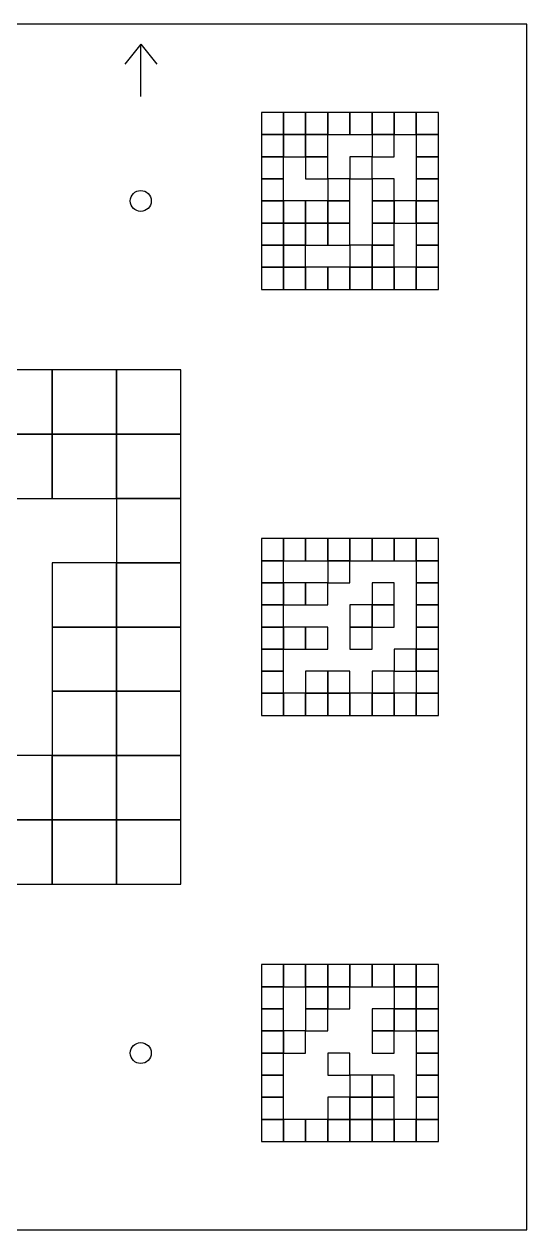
# Model space of a CAD drawing. Extents: x 0 to 1260, y 0 to 1580.
# Drawn here: x 495 to 620, y 320 to 620 of the extents above; entities that cross this region are included whole.
import ezdxf

# ---------------------------------------------------------------- set-up
doc = ezdxf.new("R2010")
doc.units = 0
for name, color, linetype in [('BLACK_POCKET', 7, 'CONTINUOUS'), ('CUT', 7, 'CONTINUOUS'), ('MOUNT_HOLE', 6, 'CONTINUOUS'), ('ORIENTATION', 7, 'CONTINUOUS')]:
    doc.layers.add(name, color=color, linetype=linetype)

msp = doc.modelspace()

# ---------------------------------------------------------------- linework, layer by layer
at = {"layer": 'BLACK_POCKET'}
for p, q in [((559.5, 598), (554, 598)), ((554, 598), (554, 592.5)), ((559.5, 592.5), (559.5, 598)), ((565, 598), (559.5, 598)), ((559.5, 598), (559.5, 592.5)), ((565, 592.5), (565, 598)), ((570.5, 598), (565, 598)), ((565, 598), (565, 592.5)), ((570.5, 592.5), (570.5, 598)), ((576, 598), (570.5, 598)), ((570.5, 598), (570.5, 592.5)), ((576, 592.5), (576, 598)), ((581.5, 598), (576, 598)), ((576, 598), (576, 592.5)), ((581.5, 592.5), (581.5, 598)), ((587, 598), (581.5, 598)), ((581.5, 598), (581.5, 592.5)), ((587, 592.5), (587, 598)), ((592.5, 598), (587, 598)), ((587, 598), (587, 592.5)), ((592.5, 592.5), (592.5, 598)), ((598, 598), (592.5, 598)), ((592.5, 598), (592.5, 592.5)), ((598, 592.5), (598, 598)), ((554, 592.5), (559.5, 592.5)), ((559.5, 592.5), (554, 592.5)), ((554, 592.5), (554, 587)), ((559.5, 592.5), (565, 592.5)), ((559.5, 587), (559.5, 592.5)), ((565, 592.5), (559.5, 592.5)), ((559.5, 592.5), (559.5, 587)), ((565, 592.5), (570.5, 592.5)), ((565, 587), (565, 592.5)), ((570.5, 592.5), (565, 592.5)), ((565, 592.5), (565, 587)), ((570.5, 592.5), (576, 592.5)), ((570.5, 587), (570.5, 592.5)), ((576, 592.5), (581.5, 592.5)), ((581.5, 592.5), (587, 592.5)), ((587, 592.5), (581.5, 592.5)), ((581.5, 592.5), (581.5, 587)), ((587, 592.5), (592.5, 592.5)), ((587, 587), (587, 592.5)), ((592.5, 592.5), (598, 592.5)), ((598, 592.5), (592.5, 592.5)), ((592.5, 592.5), (592.5, 587)), ((598, 587), (598, 592.5)), ((554, 587), (559.5, 587)), ((559.5, 587), (554, 587)), ((554, 587), (554, 581.5)), ((559.5, 587), (565, 587)), ((559.5, 581.5), (559.5, 587)), ((565, 587), (570.5, 587)), ((570.5, 587), (565, 587)), ((565, 587), (565, 581.5)), ((570.5, 581.5), (570.5, 587)), ((581.5, 587), (576, 587)), ((576, 587), (576, 581.5)), ((581.5, 587), (587, 587)), ((581.5, 581.5), (581.5, 587)), ((592.5, 587), (598, 587)), ((598, 587), (592.5, 587)), ((592.5, 587), (592.5, 581.5)), ((598, 581.5), (598, 587)), ((554, 581.5), (559.5, 581.5)), ((559.5, 581.5), (554, 581.5)), ((554, 581.5), (554, 576)), ((559.5, 576), (559.5, 581.5)), ((565, 581.5), (570.5, 581.5)), ((576, 581.5), (570.5, 581.5)), ((570.5, 581.5), (570.5, 576)), ((576, 581.5), (581.5, 581.5)), ((576, 576), (576, 581.5)), ((587, 581.5), (581.5, 581.5)), ((581.5, 581.5), (581.5, 576)), ((587, 576), (587, 581.5)), ((592.5, 581.5), (598, 581.5)), ((598, 581.5), (592.5, 581.5)), ((592.5, 581.5), (592.5, 576)), ((598, 576), (598, 581.5)), ((554, 576), (559.5, 576)), ((559.5, 576), (554, 576)), ((554, 576), (554, 570.5)), ((559.5, 570.5), (559.5, 576)), ((565, 576), (559.5, 576)), ((559.5, 576), (559.5, 570.5)), ((565, 570.5), (565, 576)), ((570.5, 576), (565, 576)), ((565, 576), (565, 570.5)), ((570.5, 576), (576, 576)), ((570.5, 570.5), (570.5, 576)), ((576, 576), (570.5, 576)), ((570.5, 576), (570.5, 570.5)), ((576, 570.5), (576, 576)), ((581.5, 576), (587, 576)), ((587, 576), (581.5, 576)), ((581.5, 576), (581.5, 570.5)), ((587, 570.5), (587, 576)), ((592.5, 576), (587, 576)), ((587, 576), (587, 570.5)), ((592.5, 576), (598, 576)), ((592.5, 570.5), (592.5, 576)), ((598, 576), (592.5, 576)), ((592.5, 576), (592.5, 570.5)), ((598, 570.5), (598, 576)), ((554, 570.5), (559.5, 570.5)), ((559.5, 570.5), (554, 570.5)), ((554, 570.5), (554, 565)), ((559.5, 570.5), (565, 570.5)), ((559.5, 565), (559.5, 570.5)), ((565, 570.5), (559.5, 570.5)), ((559.5, 570.5), (559.5, 565)), ((565, 570.5), (570.5, 570.5)), ((565, 565), (565, 570.5)), ((570.5, 570.5), (565, 570.5)), ((565, 570.5), (565, 565)), ((570.5, 570.5), (576, 570.5)), ((570.5, 565), (570.5, 570.5)), ((576, 570.5), (570.5, 570.5)), ((570.5, 570.5), (570.5, 565)), ((576, 565), (576, 570.5)), ((581.5, 570.5), (587, 570.5)), ((587, 570.5), (581.5, 570.5)), ((581.5, 570.5), (581.5, 565)), ((587, 570.5), (592.5, 570.5)), ((587, 565), (587, 570.5)), ((592.5, 570.5), (598, 570.5)), ((598, 570.5), (592.5, 570.5)), ((592.5, 570.5), (592.5, 565)), ((598, 565), (598, 570.5)), ((554, 565), (559.5, 565)), ((559.5, 565), (554, 565)), ((554, 565), (554, 559.5)), ((559.5, 565), (565, 565)), ((559.5, 559.5), (559.5, 565)), ((565, 565), (559.5, 565)), ((559.5, 565), (559.5, 559.5)), ((565, 565), (570.5, 565)), ((565, 559.5), (565, 565)), ((570.5, 565), (576, 565)), ((581.5, 565), (576, 565)), ((576, 565), (576, 559.5)), ((581.5, 565), (587, 565)), ((581.5, 559.5), (581.5, 565)), ((587, 565), (581.5, 565)), ((581.5, 565), (581.5, 559.5)), ((587, 559.5), (587, 565)), ((592.5, 565), (598, 565)), ((598, 565), (592.5, 565)), ((592.5, 565), (592.5, 559.5)), ((598, 559.5), (598, 565)), ((554, 559.5), (559.5, 559.5)), ((559.5, 559.5), (554, 559.5)), ((554, 559.5), (554, 554)), ((559.5, 559.5), (565, 559.5)), ((559.5, 554), (559.5, 559.5)), ((565, 559.5), (559.5, 559.5)), ((559.5, 559.5), (559.5, 554)), ((565, 554), (565, 559.5)), ((570.5, 559.5), (565, 559.5)), ((565, 559.5), (565, 554)), ((570.5, 554), (570.5, 559.5)), ((576, 559.5), (570.5, 559.5)), ((570.5, 559.5), (570.5, 554)), ((576, 559.5), (581.5, 559.5)), ((576, 554), (576, 559.5)), ((581.5, 559.5), (576, 559.5)), ((576, 559.5), (576, 554)), ((581.5, 559.5), (587, 559.5)), ((581.5, 554), (581.5, 559.5)), ((587, 559.5), (581.5, 559.5)), ((581.5, 559.5), (581.5, 554)), ((587, 554), (587, 559.5)), ((592.5, 559.5), (587, 559.5)), ((587, 559.5), (587, 554)), ((592.5, 559.5), (598, 559.5)), ((592.5, 554), (592.5, 559.5)), ((598, 559.5), (592.5, 559.5)), ((592.5, 559.5), (592.5, 554)), ((598, 554), (598, 559.5)), ((554, 554), (559.5, 554)), ((559.5, 554), (565, 554)), ((565, 554), (570.5, 554)), ((570.5, 554), (576, 554)), ((576, 554), (581.5, 554)), ((581.5, 554), (587, 554)), ((587, 554), (592.5, 554)), ((592.5, 554), (598, 554)), ((502, 534), (486, 534)), ((502, 518), (502, 534)), ((518, 534), (502, 534)), ((502, 534), (502, 518)), ((518, 518), (518, 534)), ((534, 534), (518, 534)), ((518, 534), (518, 518)), ((534, 518), (534, 534)), ((486, 518), (502, 518)), ((502, 518), (486, 518)), ((502, 518), (518, 518)), ((502, 502), (502, 518)), ((518, 518), (502, 518)), ((502, 518), (502, 502)), ((518, 518), (534, 518)), ((518, 502), (518, 518)), ((534, 518), (518, 518)), ((518, 518), (518, 502)), ((534, 502), (534, 518)), ((486, 502), (502, 502)), ((502, 502), (518, 502)), ((518, 502), (534, 502)), ((534, 502), (518, 502)), ((518, 502), (518, 486)), ((534, 486), (534, 502)), ((559.5, 492), (554, 492)), ((554, 492), (554, 486.5)), ((559.5, 486.5), (559.5, 492)), ((565, 492), (559.5, 492)), ((559.5, 492), (559.5, 486.5)), ((565, 486.5), (565, 492)), ((570.5, 492), (565, 492)), ((565, 492), (565, 486.5)), ((570.5, 486.5), (570.5, 492)), ((576, 492), (570.5, 492)), ((570.5, 492), (570.5, 486.5)), ((576, 486.5), (576, 492)), ((581.5, 492), (576, 492)), ((576, 492), (576, 486.5)), ((581.5, 486.5), (581.5, 492)), ((587, 492), (581.5, 492)), ((581.5, 492), (581.5, 486.5)), ((587, 486.5), (587, 492)), ((592.5, 492), (587, 492)), ((587, 492), (587, 486.5)), ((592.5, 486.5), (592.5, 492)), ((598, 492), (592.5, 492)), ((592.5, 492), (592.5, 486.5)), ((598, 486.5), (598, 492)), ((518, 486), (502, 486)), ((502, 486), (502, 470)), ((518, 486), (534, 486)), ((518, 470), (518, 486)), ((534, 486), (518, 486)), ((518, 486), (518, 470)), ((534, 470), (534, 486)), ((554, 486.5), (559.5, 486.5)), ((559.5, 486.5), (554, 486.5)), ((554, 486.5), (554, 481)), ((559.5, 486.5), (565, 486.5)), ((559.5, 481), (559.5, 486.5)), ((565, 486.5), (570.5, 486.5)), ((570.5, 486.5), (576, 486.5)), ((576, 486.5), (570.5, 486.5)), ((570.5, 486.5), (570.5, 481)), ((576, 486.5), (581.5, 486.5)), ((576, 481), (576, 486.5)), ((581.5, 486.5), (587, 486.5)), ((587, 486.5), (592.5, 486.5)), ((592.5, 486.5), (598, 486.5)), ((598, 486.5), (592.5, 486.5)), ((592.5, 486.5), (592.5, 481)), ((598, 481), (598, 486.5)), ((554, 481), (559.5, 481)), ((559.5, 481), (554, 481)), ((554, 481), (554, 475.5)), ((559.5, 475.5), (559.5, 481)), ((565, 481), (559.5, 481)), ((559.5, 481), (559.5, 475.5)), ((565, 475.5), (565, 481)), ((570.5, 481), (565, 481)), ((565, 481), (565, 475.5)), ((570.5, 481), (576, 481)), ((570.5, 475.5), (570.5, 481)), ((587, 481), (581.5, 481)), ((581.5, 481), (581.5, 475.5)), ((587, 475.5), (587, 481)), ((592.5, 481), (598, 481)), ((598, 481), (592.5, 481)), ((592.5, 481), (592.5, 475.5)), ((598, 475.5), (598, 481)), ((554, 475.5), (559.5, 475.5)), ((559.5, 475.5), (554, 475.5)), ((554, 475.5), (554, 470)), ((559.5, 475.5), (565, 475.5)), ((559.5, 470), (559.5, 475.5)), ((565, 475.5), (570.5, 475.5)), ((581.5, 475.5), (576, 475.5)), ((576, 475.5), (576, 470)), ((581.5, 475.5), (587, 475.5)), ((581.5, 470), (581.5, 475.5)), ((587, 475.5), (581.5, 475.5)), ((581.5, 475.5), (581.5, 470)), ((587, 470), (587, 475.5)), ((592.5, 475.5), (598, 475.5)), ((598, 475.5), (592.5, 475.5)), ((592.5, 475.5), (592.5, 470)), ((598, 470), (598, 475.5)), ((502, 470), (518, 470)), ((518, 470), (502, 470)), ((502, 470), (502, 454)), ((518, 470), (534, 470)), ((518, 454), (518, 470)), ((534, 470), (518, 470)), ((518, 470), (518, 454)), ((534, 454), (534, 470)), ((554, 470), (559.5, 470)), ((559.5, 470), (554, 470)), ((554, 470), (554, 464.5)), ((559.5, 464.5), (559.5, 470)), ((565, 470), (559.5, 470)), ((559.5, 470), (559.5, 464.5)), ((565, 464.5), (565, 470)), ((570.5, 470), (565, 470)), ((565, 470), (565, 464.5)), ((570.5, 464.5), (570.5, 470)), ((576, 470), (581.5, 470)), ((581.5, 470), (576, 470)), ((576, 470), (576, 464.5)), ((581.5, 470), (587, 470)), ((581.5, 464.5), (581.5, 470)), ((592.5, 470), (598, 470)), ((598, 470), (592.5, 470)), ((592.5, 470), (592.5, 464.5)), ((598, 464.5), (598, 470)), ((554, 464.5), (559.5, 464.5)), ((559.5, 464.5), (554, 464.5)), ((554, 464.5), (554, 459)), ((559.5, 464.5), (565, 464.5)), ((559.5, 459), (559.5, 464.5)), ((565, 464.5), (570.5, 464.5)), ((576, 464.5), (581.5, 464.5)), ((592.5, 464.5), (587, 464.5)), ((587, 464.5), (587, 459)), ((592.5, 464.5), (598, 464.5)), ((592.5, 459), (592.5, 464.5)), ((598, 464.5), (592.5, 464.5)), ((592.5, 464.5), (592.5, 459)), ((598, 459), (598, 464.5)), ((554, 459), (559.5, 459)), ((559.5, 459), (554, 459)), ((554, 459), (554, 453.5)), ((559.5, 453.5), (559.5, 459)), ((570.5, 459), (565, 459)), ((565, 459), (565, 453.5)), ((570.5, 453.5), (570.5, 459)), ((576, 459), (570.5, 459)), ((570.5, 459), (570.5, 453.5)), ((576, 453.5), (576, 459)), ((587, 459), (581.5, 459)), ((581.5, 459), (581.5, 453.5)), ((587, 459), (592.5, 459)), ((587, 453.5), (587, 459)), ((592.5, 459), (598, 459)), ((598, 459), (592.5, 459)), ((592.5, 459), (592.5, 453.5)), ((598, 453.5), (598, 459)), ((502, 454), (518, 454)), ((518, 454), (502, 454)), ((502, 454), (502, 438)), ((518, 454), (534, 454)), ((518, 438), (518, 454)), ((534, 454), (518, 454)), ((518, 454), (518, 438)), ((534, 438), (534, 454)), ((554, 453.5), (559.5, 453.5)), ((559.5, 453.5), (554, 453.5)), ((554, 453.5), (554, 448)), ((559.5, 448), (559.5, 453.5)), ((565, 453.5), (559.5, 453.5)), ((559.5, 453.5), (559.5, 448)), ((565, 453.5), (570.5, 453.5)), ((565, 448), (565, 453.5)), ((570.5, 453.5), (565, 453.5)), ((565, 453.5), (565, 448)), ((570.5, 453.5), (576, 453.5)), ((570.5, 448), (570.5, 453.5)), ((576, 453.5), (570.5, 453.5)), ((570.5, 453.5), (570.5, 448)), ((576, 448), (576, 453.5)), ((581.5, 453.5), (576, 453.5)), ((576, 453.5), (576, 448)), ((581.5, 453.5), (587, 453.5)), ((581.5, 448), (581.5, 453.5)), ((587, 453.5), (581.5, 453.5)), ((581.5, 453.5), (581.5, 448)), ((587, 448), (587, 453.5)), ((592.5, 453.5), (587, 453.5)), ((587, 453.5), (587, 448)), ((592.5, 453.5), (598, 453.5)), ((592.5, 448), (592.5, 453.5)), ((598, 453.5), (592.5, 453.5)), ((592.5, 453.5), (592.5, 448)), ((598, 448), (598, 453.5)), ((554, 448), (559.5, 448)), ((559.5, 448), (565, 448)), ((565, 448), (570.5, 448)), ((570.5, 448), (576, 448)), ((576, 448), (581.5, 448)), ((581.5, 448), (587, 448)), ((587, 448), (592.5, 448)), ((592.5, 448), (598, 448)), ((502, 438), (486, 438)), ((502, 438), (518, 438)), ((502, 422), (502, 438)), ((518, 438), (502, 438)), ((502, 438), (502, 422)), ((518, 438), (534, 438)), ((518, 422), (518, 438)), ((534, 438), (518, 438)), ((518, 438), (518, 422)), ((534, 422), (534, 438)), ((486, 422), (502, 422)), ((502, 422), (486, 422)), ((502, 422), (518, 422)), ((502, 406), (502, 422)), ((518, 422), (502, 422)), ((502, 422), (502, 406)), ((518, 422), (534, 422)), ((518, 406), (518, 422)), ((534, 422), (518, 422)), ((518, 422), (518, 406)), ((534, 406), (534, 422)), ((486, 406), (502, 406)), ((502, 406), (518, 406)), ((518, 406), (534, 406)), ((559.5, 386), (554, 386)), ((554, 386), (554, 380.5)), ((559.5, 380.5), (559.5, 386)), ((565, 386), (559.5, 386)), ((559.5, 386), (559.5, 380.5)), ((565, 380.5), (565, 386)), ((570.5, 386), (565, 386)), ((565, 386), (565, 380.5)), ((570.5, 380.5), (570.5, 386)), ((576, 386), (570.5, 386)), ((570.5, 386), (570.5, 380.5)), ((576, 380.5), (576, 386)), ((581.5, 386), (576, 386)), ((576, 386), (576, 380.5)), ((581.5, 380.5), (581.5, 386)), ((587, 386), (581.5, 386)), ((581.5, 386), (581.5, 380.5)), ((587, 380.5), (587, 386)), ((592.5, 386), (587, 386)), ((587, 386), (587, 380.5)), ((592.5, 380.5), (592.5, 386)), ((598, 386), (592.5, 386)), ((592.5, 386), (592.5, 380.5)), ((598, 380.5), (598, 386)), ((554, 380.5), (559.5, 380.5)), ((559.5, 380.5), (554, 380.5)), ((554, 380.5), (554, 375)), ((559.5, 380.5), (565, 380.5)), ((559.5, 375), (559.5, 380.5)), ((565, 380.5), (570.5, 380.5)), ((570.5, 380.5), (565, 380.5)), ((565, 380.5), (565, 375)), ((570.5, 380.5), (576, 380.5)), ((570.5, 375), (570.5, 380.5)), ((576, 380.5), (570.5, 380.5)), ((570.5, 380.5), (570.5, 375)), ((576, 380.5), (581.5, 380.5)), ((576, 375), (576, 380.5)), ((581.5, 380.5), (587, 380.5)), ((587, 380.5), (592.5, 380.5)), ((592.5, 380.5), (587, 380.5)), ((587, 380.5), (587, 375)), ((592.5, 380.5), (598, 380.5)), ((592.5, 375), (592.5, 380.5)), ((598, 380.5), (592.5, 380.5)), ((592.5, 380.5), (592.5, 375)), ((598, 375), (598, 380.5)), ((554, 375), (559.5, 375)), ((559.5, 375), (554, 375)), ((554, 375), (554, 369.5)), ((559.5, 369.5), (559.5, 375)), ((565, 375), (570.5, 375)), ((570.5, 375), (565, 375)), ((565, 375), (565, 369.5)), ((570.5, 375), (576, 375)), ((570.5, 369.5), (570.5, 375)), ((587, 375), (581.5, 375)), ((581.5, 375), (581.5, 369.5)), ((587, 375), (592.5, 375)), ((587, 369.5), (587, 375)), ((592.5, 375), (587, 375)), ((587, 375), (587, 369.5)), ((592.5, 375), (598, 375)), ((592.5, 369.5), (592.5, 375)), ((598, 375), (592.5, 375)), ((592.5, 375), (592.5, 369.5)), ((598, 369.5), (598, 375)), ((554, 369.5), (559.5, 369.5)), ((559.5, 369.5), (554, 369.5)), ((554, 369.5), (554, 364)), ((559.5, 364), (559.5, 369.5)), ((565, 369.5), (559.5, 369.5)), ((559.5, 369.5), (559.5, 364)), ((565, 369.5), (570.5, 369.5)), ((565, 364), (565, 369.5)), ((581.5, 369.5), (587, 369.5)), ((587, 369.5), (581.5, 369.5)), ((581.5, 369.5), (581.5, 364)), ((587, 369.5), (592.5, 369.5)), ((587, 364), (587, 369.5)), ((592.5, 369.5), (598, 369.5)), ((598, 369.5), (592.5, 369.5)), ((592.5, 369.5), (592.5, 364)), ((598, 364), (598, 369.5)), ((554, 364), (559.5, 364)), ((559.5, 364), (554, 364)), ((554, 364), (554, 358.5)), ((559.5, 364), (565, 364)), ((559.5, 358.5), (559.5, 364)), ((576, 364), (570.5, 364)), ((570.5, 364), (570.5, 358.5)), ((576, 358.5), (576, 364)), ((581.5, 364), (587, 364)), ((592.5, 364), (598, 364)), ((598, 364), (592.5, 364)), ((592.5, 364), (592.5, 358.5)), ((598, 358.5), (598, 364)), ((554, 358.5), (559.5, 358.5)), ((559.5, 358.5), (554, 358.5)), ((554, 358.5), (554, 353)), ((559.5, 353), (559.5, 358.5)), ((570.5, 358.5), (576, 358.5)), ((581.5, 358.5), (576, 358.5)), ((576, 358.5), (576, 353)), ((581.5, 353), (581.5, 358.5)), ((587, 358.5), (581.5, 358.5)), ((581.5, 358.5), (581.5, 353)), ((587, 353), (587, 358.5)), ((592.5, 358.5), (598, 358.5)), ((598, 358.5), (592.5, 358.5)), ((592.5, 358.5), (592.5, 353)), ((598, 353), (598, 358.5)), ((554, 353), (559.5, 353)), ((559.5, 353), (554, 353)), ((554, 353), (554, 347.5)), ((559.5, 347.5), (559.5, 353)), ((576, 353), (570.5, 353)), ((570.5, 353), (570.5, 347.5)), ((576, 353), (581.5, 353)), ((576, 347.5), (576, 353)), ((581.5, 353), (576, 353)), ((576, 353), (576, 347.5)), ((581.5, 353), (587, 353)), ((581.5, 347.5), (581.5, 353)), ((587, 353), (581.5, 353)), ((581.5, 353), (581.5, 347.5)), ((587, 347.5), (587, 353)), ((592.5, 353), (598, 353)), ((598, 353), (592.5, 353)), ((592.5, 353), (592.5, 347.5)), ((598, 347.5), (598, 353)), ((554, 347.5), (559.5, 347.5)), ((559.5, 347.5), (554, 347.5)), ((554, 347.5), (554, 342)), ((559.5, 342), (559.5, 347.5)), ((565, 347.5), (559.5, 347.5)), ((559.5, 347.5), (559.5, 342)), ((565, 342), (565, 347.5)), ((570.5, 347.5), (565, 347.5)), ((565, 347.5), (565, 342)), ((570.5, 347.5), (576, 347.5)), ((570.5, 342), (570.5, 347.5)), ((576, 347.5), (570.5, 347.5)), ((570.5, 347.5), (570.5, 342)), ((576, 347.5), (581.5, 347.5)), ((576, 342), (576, 347.5)), ((581.5, 347.5), (576, 347.5)), ((576, 347.5), (576, 342)), ((581.5, 347.5), (587, 347.5)), ((581.5, 342), (581.5, 347.5)), ((587, 347.5), (581.5, 347.5)), ((581.5, 347.5), (581.5, 342)), ((587, 342), (587, 347.5)), ((592.5, 347.5), (587, 347.5)), ((587, 347.5), (587, 342)), ((592.5, 347.5), (598, 347.5)), ((592.5, 342), (592.5, 347.5)), ((598, 347.5), (592.5, 347.5)), ((592.5, 347.5), (592.5, 342)), ((598, 342), (598, 347.5)), ((554, 342), (559.5, 342)), ((559.5, 342), (565, 342)), ((565, 342), (570.5, 342)), ((570.5, 342), (576, 342)), ((576, 342), (581.5, 342)), ((581.5, 342), (587, 342)), ((587, 342), (592.5, 342)), ((592.5, 342), (598, 342))]:
    msp.add_line(p, q, dxfattribs=at)
at = {"layer": 'CUT'}
for p, q in [((620, 620), (320, 620)), ((620, 320), (620, 620)), ((320, 320), (620, 320))]:
    msp.add_line(p, q, dxfattribs=at)
at = {"layer": 'MOUNT_HOLE'}
for centre in [(524, 576), (524, 364)]:
    msp.add_circle(centre, 2.6, dxfattribs=at)
at = {"layer": 'ORIENTATION'}
for p, q in [((524, 615), (520, 610)), ((524, 602), (524, 615)), ((524, 615), (528, 610))]:
    msp.add_line(p, q, dxfattribs=at)

doc.saveas('drawing.dxf')
